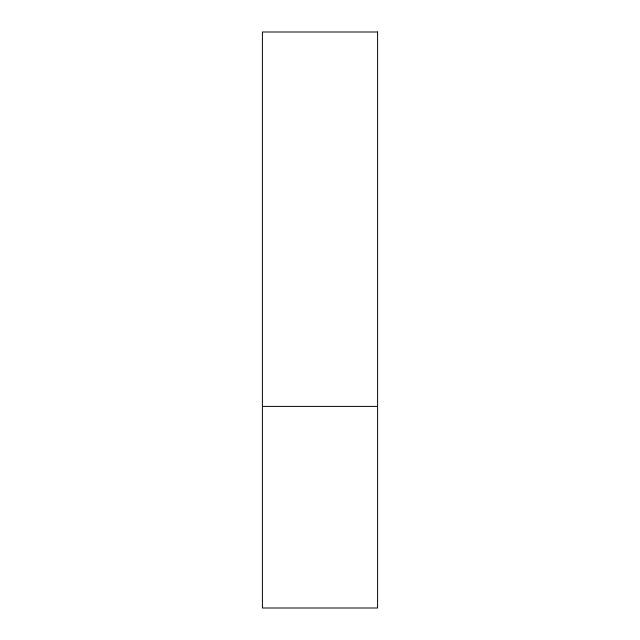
<?xml version="1.0" encoding="UTF-8"?>
<svg xmlns="http://www.w3.org/2000/svg" width="640" height="640" viewBox="0 0 640 640"><rect width="100%" height="100%" fill="white"/><g stroke="black" fill="none" stroke-linecap="round" stroke-linejoin="round"><path stroke-width="0.96" d="M262.4 406.4L377.6 406.4M377.6 32L262.4 32L262.4 608L377.6 608L377.6 32"/></g></svg>
